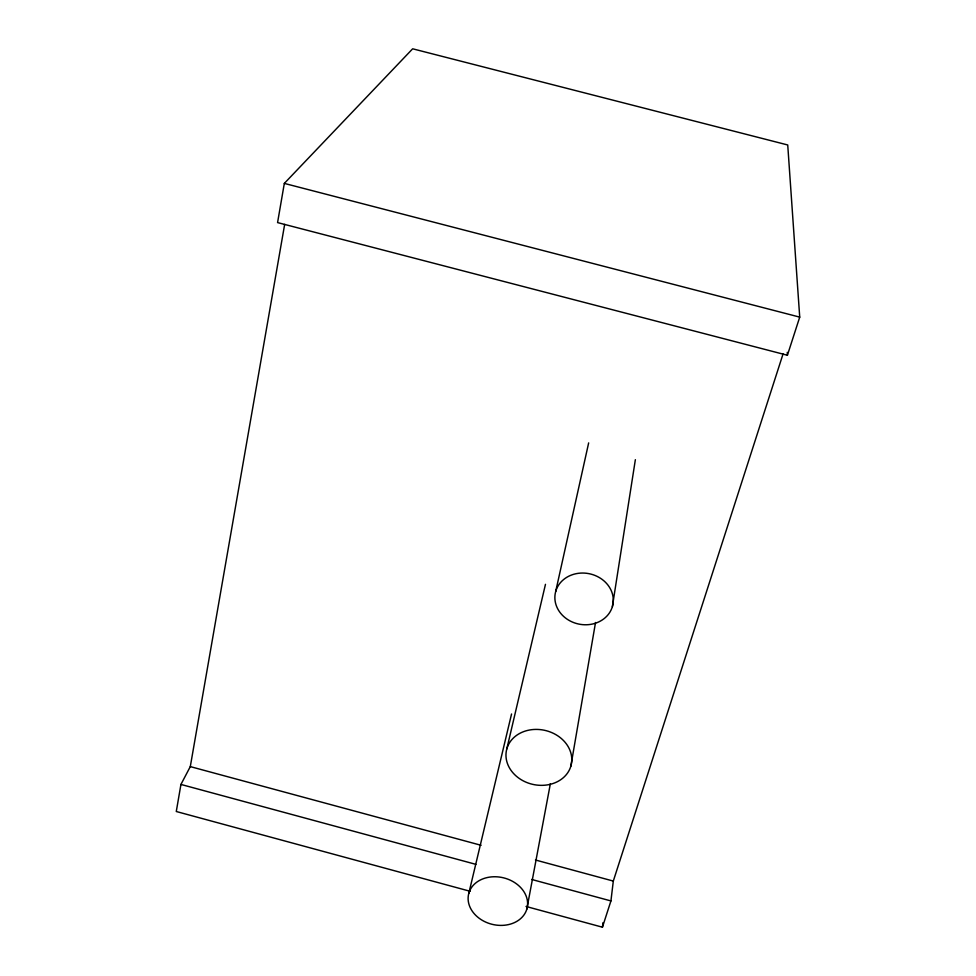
<?xml version="1.0" encoding="UTF-8"?>
<svg xmlns="http://www.w3.org/2000/svg" width="976" height="976" viewBox="0 0 976 976"><rect width="100%" height="100%" fill="white"/><g stroke="black" fill="none" stroke-linecap="round" stroke-linejoin="round"><path stroke-width="1.46" d="M526.015 906.46L602.436 927.2L610.927 900.933L613.306 881.072L783.057 353.934M602.436 927.2L602.997 922.662M612.379 606.633A29.353 25.718 11.4 0 0 576.23 573.668A29.353 25.718 11.4 0 0 563.628 616.429A29.353 25.718 11.4 0 0 612.379 606.633L635.364 459.684M284.663 224.37L190.296 766.611L180.938 784.436L176.278 811.507L470.176 891.295M284.321 183.403L277.574 222.589L787.4 355.252L799.722 317.127L787.73 144.973L412.653 48.8L284.321 183.403L799.722 317.127M570.838 766.221A33.184 27.682 13 0 0 529.7 729.975A33.184 27.682 13 0 0 516.072 775.957A33.184 27.682 13 0 0 570.838 766.221L595.531 622.493M526.82 909.144A30.073 23.936 13.9 0 0 489.257 877.168A30.073 23.936 13.9 0 0 477.496 916.94A30.073 23.936 13.9 0 0 526.82 909.144L550.379 783.679M555.673 591.566L588.662 442.884M506.776 749.007L545.474 584.331M468.797 893.382L511.558 713.981M190.296 766.611L481.107 845.301M535.458 860.002L613.306 881.072M180.938 784.436L475.91 864.358M531.676 879.461L610.927 900.933M787.266 352.385L787.4 355.252"/></g></svg>
